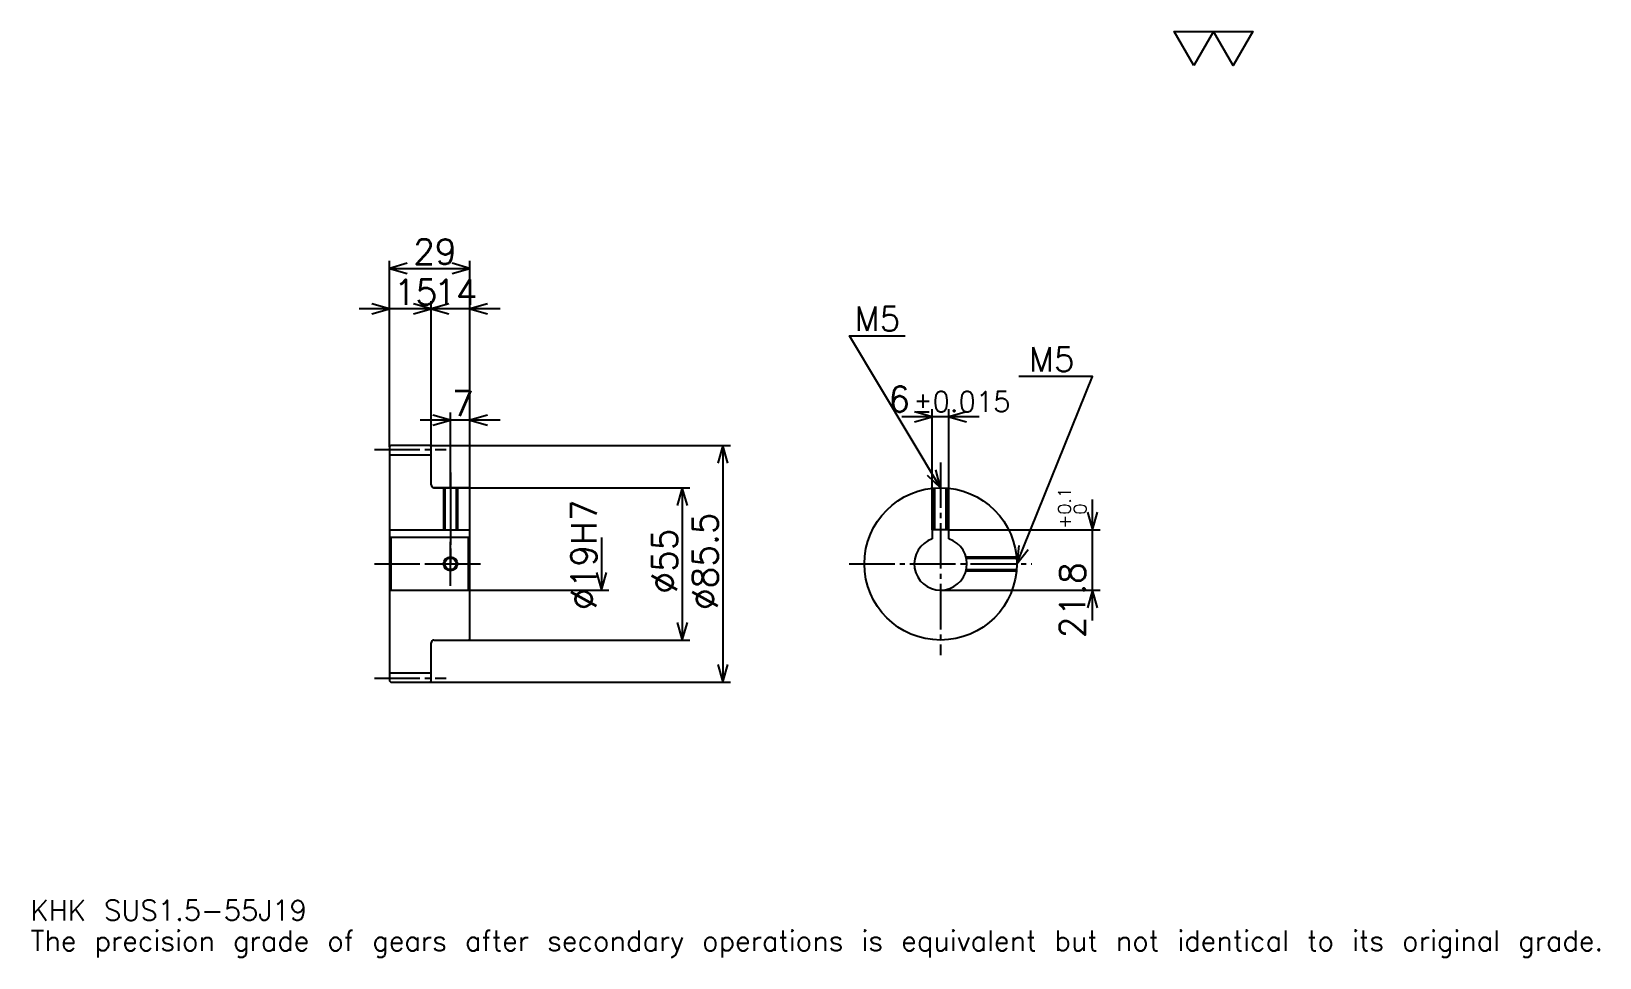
# Model space of a CAD drawing. Extents: x 19 to 585, y 7 to 341.
import ezdxf

# ---------------------------------------------------------------- set-up
doc = ezdxf.new("R2010")
doc.units = 0
doc.linetypes.add('DASHDOT', pattern=[21.913044, 16.434783, -1.826087, 1.826087, -1.826087])
doc.layers.get('0').update_dxf_attribs({"linetype": 'CONTINUOUS'})
doc.layers.add('DASHDOT', color=6, linetype='DASHDOT')
doc.styles.add('KANJI', font='TXT', dxfattribs={"bigfont": 'BIGFONT'})

msp = doc.modelspace()

# ---------------------------------------------------------------- linework, layer by layer
at = {"color": 5}
for p, q in [((147.913055, 191.57608), (147.913055, 258.228241)), ((147.913055, 255.48912), (176.913055, 255.48912)), ((176.913055, 191.57608), (176.913055, 258.228241)), ((162.913055, 191.57608), (162.913055, 243.619568)), ((173.869583, 240.880432), (136.956528, 240.880432)), ((187.869568, 240.880432), (151.956528, 240.880432)), ((343.847839, 161.126083), (343.847839, 204.630432)), ((349.847839, 161.126083), (349.847839, 204.630432)), ((187.869568, 200.706512), (158.956528, 200.706512)), ((169.913055, 191.57608), (169.913055, 203.445648)), ((360.804382, 201.891296), (332.891296, 201.891296)), ((147.913055, 191.07608), (147.913055, 191.57608)), ((162.413055, 191.57608), (176.913055, 191.57608)), ((162.913055, 191.07608), (162.913055, 191.57608)), ((169.913055, 176.32608), (169.913055, 191.57608)), ((169.913055, 176.32608), (169.913055, 191.57608)), ((176.913055, 191.57608), (270.956543, 191.57608)), ((176.913055, 175.82608), (176.913055, 191.57608)), ((268.217407, 191.57608), (268.217407, 106.07608)), ((163.913055, 176.32608), (176.913055, 176.32608)), ((176.913055, 176.32608), (256.347839, 176.32608)), ((253.608704, 176.32608), (253.608704, 121.32608)), ((401.739136, 128.369568), (401.739136, 172.082596)), ((349.847839, 161.126083), (404.478271, 161.126083)), ((224.391312, 158.32608), (224.391312, 139.32608)), ((176.913055, 139.32608), (227.130432, 139.32608)), ((346.847839, 139.32608), (404.478271, 139.32608)), ((163.913055, 121.32608), (176.913055, 121.32608)), ((176.913055, 121.32608), (256.347839, 121.32608)), ((162.413055, 106.07608), (176.913055, 106.07608)), ((176.913055, 106.07608), (270.956543, 106.07608))]:
    msp.add_line(p, q, dxfattribs=at)
at = {"color": 4}
for p, q in [((147.913055, 188.20108), (162.913055, 188.20108)), ((147.913055, 161.126083), (176.913055, 161.126083)), ((176.413055, 158.32608), (176.913055, 158.82608)), ((148.413055, 158.32608), (148.413055, 139.32608)), ((176.413055, 139.32608), (176.913055, 138.82608)), ((147.913055, 109.45108), (162.913055, 109.45108))]:
    msp.add_line(p, q, dxfattribs=at)
at = {"color": 7}
msp.add_lwpolyline([(438.260864, 328.695648), (431.13913, 341.040009), (459.626068, 341.040009), (452.504333, 328.695648), (445.382599, 341.040009), (438.260864, 328.695648)], dxfattribs=at)
at = {"color": 5}
for points in [[(154.304367, 257.315216), (147.913055, 255.48912), (154.304367, 253.663025)], [(170.521759, 253.663025), (176.913055, 255.48912), (170.521759, 257.315216)], [(141.521744, 239.054352), (147.913055, 240.880432), (141.521744, 242.706512)], [(156.521759, 239.054352), (162.913055, 240.880432), (156.521759, 242.706512)], [(169.304352, 242.706512), (162.913055, 240.880432), (169.304352, 239.054352)], [(183.304352, 242.706512), (176.913055, 240.880432), (183.304352, 239.054352)], [(346.847839, 176.32608), (313.978271, 231.108688), (334.065247, 231.108688)], [(374.347839, 148.82608), (401.739136, 216.5), (375.078247, 216.5)], [(163.521759, 198.880432), (169.913055, 200.706512), (163.521759, 202.532608)], [(183.304352, 202.532608), (176.913055, 200.706512), (183.304352, 198.880432)], [(337.456543, 200.065216), (343.847839, 201.891296), (337.456543, 203.717377)], [(356.239136, 203.717377), (349.847839, 201.891296), (356.239136, 200.065216)], [(270.043488, 185.184784), (268.217407, 191.57608), (266.391296, 185.184784)], [(341.993683, 180.867065), (346.847839, 176.32608), (345.125397, 182.746094)], [(255.434799, 169.934784), (253.608704, 176.32608), (251.782623, 169.934784)], [(399.913055, 167.51738), (401.739136, 161.126083), (403.565216, 167.51738)], [(375.053101, 155.435623), (374.347839, 148.82608), (378.438477, 154.065369)], [(222.565216, 145.717392), (224.391312, 139.32608), (226.217407, 145.717392)], [(403.565216, 132.934784), (401.739136, 139.32608), (399.913055, 132.934784)], [(251.782623, 127.717384), (253.608704, 121.32608), (255.434799, 127.717384)], [(266.391296, 112.467384), (268.217407, 106.07608), (270.043488, 112.467384)]]:
    msp.add_lwpolyline(points, dxfattribs=at)
at = {"color": 4}
for points in [[(162.913055, 177.32608), (162.913055, 191.07608), (162.413055, 191.57608), (148.413055, 191.57608), (147.913055, 191.07608), (147.913055, 138.82608)], [(163.913055, 121.32608), (176.413055, 121.32608), (176.913055, 121.82608), (176.913055, 175.82608), (176.413055, 176.32608), (163.913055, 176.32608)], [(167.413055, 176.32608), (167.413055, 161.126083)], [(167.848053, 176.32608), (167.848053, 161.126083)], [(171.978058, 176.32608), (171.978058, 161.126083)], [(172.413055, 176.32608), (172.413055, 161.126083)], [(344.347839, 161.126083), (344.347839, 176.212204)], [(344.782837, 161.126083), (344.782837, 176.248444)], [(348.912842, 161.126083), (348.912842, 176.248444)], [(349.347839, 161.126083), (349.347839, 176.212204)], [(147.913055, 138.82608), (148.413055, 139.32608), (176.413055, 139.32608), (176.413055, 158.32608), (148.413055, 158.32608), (147.913055, 158.82608)], [(349.847839, 157.839966), (349.847839, 161.126083), (343.847839, 161.126083), (343.847839, 157.839966)], [(356.013, 151.32608), (374.233948, 151.32608)], [(356.120697, 150.891083), (374.270203, 150.891083)], [(356.013, 146.32608), (374.233948, 146.32608)], [(356.120697, 146.761078), (374.270203, 146.761078)], [(147.913055, 138.82608), (147.913055, 106.57608), (148.413055, 106.07608), (162.413055, 106.07608), (162.913055, 106.57608), (162.913055, 120.32608)]]:
    msp.add_lwpolyline(points, dxfattribs=at)
for centre, radius in [((346.847839, 148.82608), 27.5), ((169.913055, 148.82608), 2.065)]:
    msp.add_circle(centre, radius, dxfattribs=at)
at = {"color": 7}
msp.add_circle((169.913055, 148.82608), 2.5, dxfattribs=at)
at = {"color": 4}
for centre, radius, start, end in [((163.913055, 177.32608), 1, 180, 270), ((346.847839, 148.82608), 9.5, 108.40848033, 71.59151967), ((163.913055, 120.32608), 1, 90, 180)]:
    msp.add_arc(centre, radius, start, end, dxfattribs=at)
at = {"layer": 'DASHDOT', "color": 7}
for p, q in [((142.434799, 190.07608), (168.391312, 190.07608)), ((346.847839, 185.456512), (346.847839, 115.847824)), ((169.913055, 176.32608), (169.913055, 148.82608)), ((142.434799, 148.82608), (182.391312, 148.82608)), ((313.869568, 148.82608), (379.826111, 148.82608)), ((142.434799, 107.57608), (168.391312, 107.57608))]:
    msp.add_line(p, q, dxfattribs=at)
for points in [[(169.913055, 181.804337), (169.913055, 155.647827)], [(169.913055, 140.847824), (169.913055, 156.804337)], [(161.934799, 148.82608), (177.891312, 148.82608)]]:
    msp.add_lwpolyline(points, dxfattribs=at)

# ---------------------------------------------------------------- texts
at = {"color": 7, "style": 'KANJI'}
for s, height, p in [('29', 9.130435, (156.478271, 256.949982)), ('15', 9.130435, (149.478271, 242.341309)), ('14', 9.130435, (163.978271, 242.341309)), ('M5', 8.765218, (315.804382, 232.934784)), ('M5', 8.765218, (378.730438, 218.32608)), ('7', 9.130435, (170.445663, 202.167389)), ('6', 9.130435, (328.000793, 203.717377)), ('%%p0.015', 7.304348, (337.038818, 203.717377)), ('KHK SUS1.5-55J19', 7.304348, (18.26087, 20.086956)), ('The precision grade of gears after secondary operations is equivalent but not identical to its original grade.', 7.304348, (18.26087, 9.130435))]:
    msp.add_text(s, height=height, dxfattribs=at).set_placement(p)
for s, height, p in [('%%c19H7', 9.130435, (222.565216, 132.16304)), ('0.1', 4.565217, (393.886963, 166.645111)), ('0', 4.565217, (399.547852, 166.645111)), ('%%c85.5', 9.130435, (266.391296, 132.16304)), ('+', 4.565217, (393.886963, 161.532074)), ('%%c55', 9.130435, (251.782623, 138.097824)), ('21.8', 9.130435, (399, 122.01194))]:
    msp.add_text(s, height=height, rotation=90, dxfattribs=at).set_placement(p)

doc.saveas('drawing.dxf')
